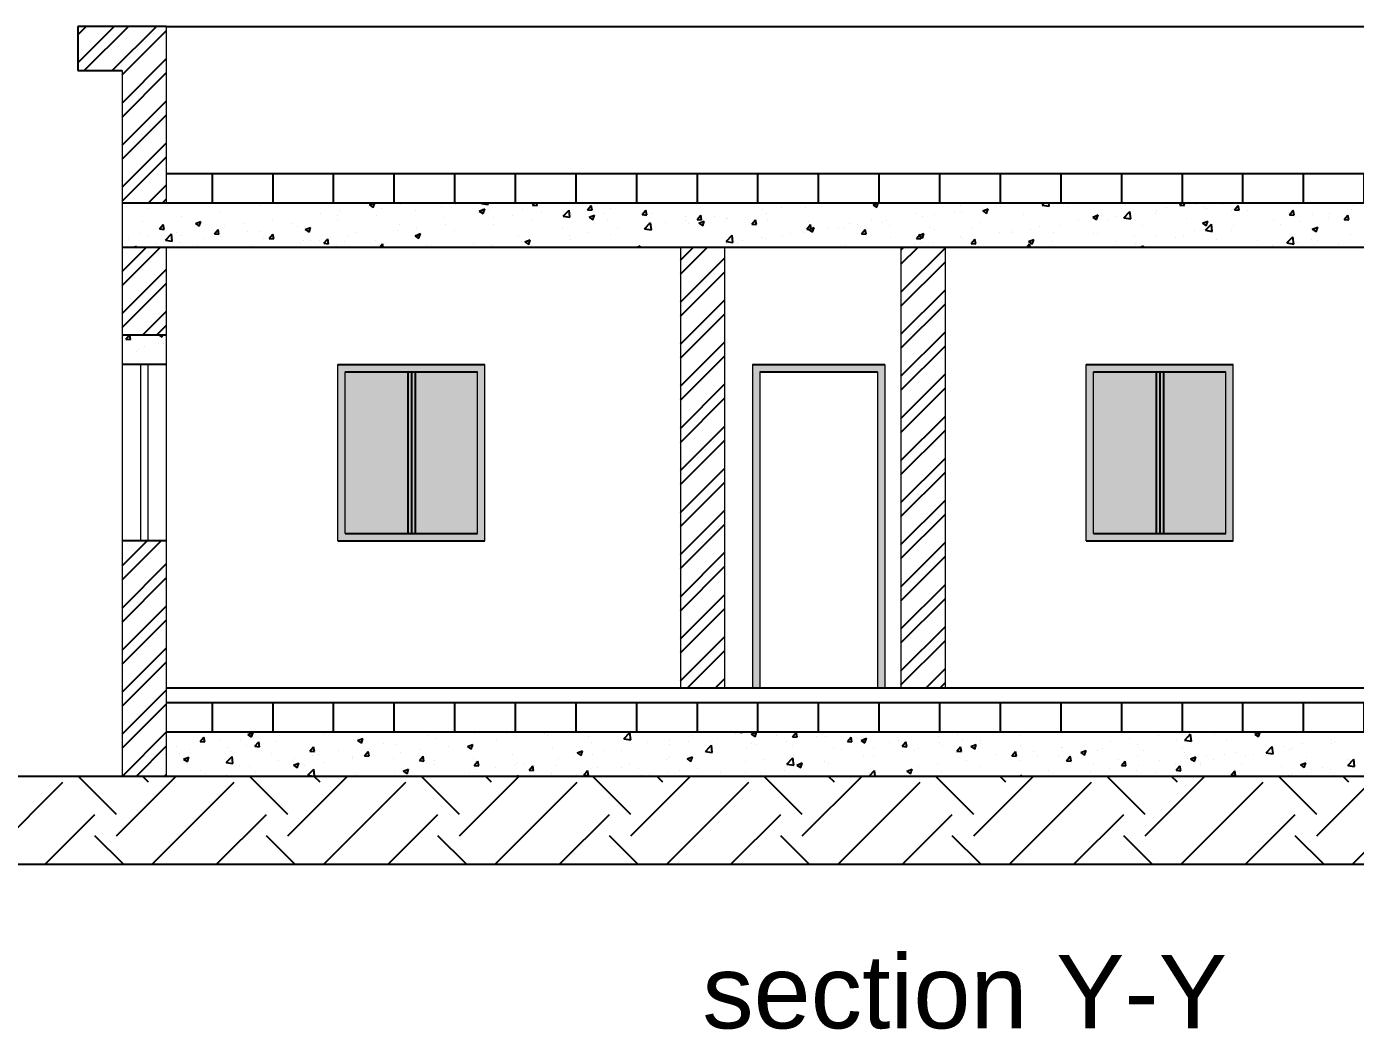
# Model space of a CAD drawing. Header units: inches. Extents: x -59 to 212, y 9 to 737.
# Drawn here: x -37.78 to -28.74, y 430.04 to 436.86 of the extents above; entities that cross this region are included whole.
import ezdxf

# ---------------------------------------------------------------- set-up
doc = ezdxf.new("R2010")
doc.units = ezdxf.units.IN
doc.header["$MEASUREMENT"] = 0
doc.styles.get("Standard").update_dxf_attribs({"font": 'arial.ttf'})

msp = doc.modelspace()

# ---------------------------------------------------------------- hatches: boundary and pattern name
h = msp.add_hatch()
h.set_pattern_fill('ANSI32', color=32, scale=0.54)
h.set_pattern_definition([(45, (-183.73884, 399.4157), (-0.14318912, 0.14318912), []), (45, (-183.64338, 399.4157), (-0.14318912, 0.14318912), [])])
h.paths.add_polyline_path([(-31.52984, 435.36207), (-31.82984, 435.36207), (-31.82984, 432.36207), (-31.52984, 432.36207)])
h.paths.add_polyline_path([(-33.02984, 435.36207), (-33.32984, 435.36207), (-33.32984, 432.36207), (-33.02984, 432.36207)])
h.paths.add_polyline_path([(-26.92984, 435.36207), (-27.22984, 435.36207), (-27.22984, 432.36207), (-26.92984, 432.36207)])
h.paths.add_polyline_path([(-22.92984, 435.36207), (-23.22984, 435.36207), (-23.22984, 431.76207), (-22.92984, 431.76207)])
h.paths.add_polyline_path([(-22.92984, 436.56207), (-22.62984, 436.56207), (-22.62984, 436.86207), (-23.22984, 436.86207), (-23.22984, 435.66207), (-22.92984, 435.66207)])
h.paths.add_polyline_path([(-36.82984, 436.86207), (-37.42984, 436.86207), (-37.42984, 436.56207), (-37.12984, 436.56207), (-37.12984, 435.66207), (-36.82984, 435.66207)])
h.paths.add_polyline_path([(-36.82984, 435.36207), (-37.12984, 435.36207), (-37.12984, 434.76207), (-36.82984, 434.76207)])
h.paths.add_polyline_path([(-36.82984, 433.36207), (-37.12984, 433.36207), (-37.12984, 431.76207), (-36.82984, 431.76207)])
h = msp.add_hatch()
h.set_pattern_fill('ANSI31', color=0, scale=3.3, angle=45)
h.set_pattern_definition([(90, (-165.62796, 399.4157), (-0.4125, 8e-17), [])])
h.paths.add_polyline_path([(-23.22984, 432.26207), (-33.12984, 432.26207), (-33.12984, 432.06207), (-23.22984, 432.06207)])
h.paths.add_polyline_path([(-33.12984, 432.26207), (-36.82984, 432.26207), (-36.82984, 432.06207), (-33.12984, 432.06207)])
h.paths.add_polyline_path([(-23.22984, 435.86207), (-36.82984, 435.86207), (-36.82984, 435.66207), (-23.22984, 435.66207)])
h = msp.add_hatch(color=32)
h.dxf.hatch_style = 1
h.paths.add_polyline_path([(-34.66067, 434.56207), (-35.66067, 434.56207), (-35.66067, 433.36207), (-34.66067, 433.36207)])
h.paths.add_polyline_path([(-35.61067, 434.51207), (-35.61067, 433.41207), (-34.71067, 433.41207), (-34.71067, 434.51207)], flags=16)
h = msp.add_hatch(color=32)
h.dxf.hatch_style = 1
h.paths.add_polyline_path([(-31.94024, 434.56207), (-32.84024, 434.56207), (-32.84024, 432.36207), (-32.79024, 432.36207), (-32.79024, 434.51207), (-31.99024, 434.51207), (-31.99024, 432.36207), (-31.94024, 432.36207)])
h = msp.add_hatch(color=32)
h.dxf.hatch_style = 1
h.paths.add_polyline_path([(-29.56869, 434.56207), (-30.56869, 434.56207), (-30.56869, 433.36207), (-29.56869, 433.36207)])
h.paths.add_polyline_path([(-30.51869, 434.51207), (-30.51869, 433.41207), (-29.61869, 433.41207), (-29.61869, 434.51207)], flags=16)
h = msp.add_hatch(color=256)
h.dxf.hatch_style = 1
h.set_gradient(color1=(173, 221, 247), color2=(122, 175, 223))
h.paths.add_polyline_path([(-35.18567, 434.51207), (-35.61067, 434.51207), (-35.61067, 433.41207), (-35.18567, 433.41207)])
h.paths.add_polyline_path([(-34.71067, 434.51207), (-35.13567, 434.51207), (-35.13567, 433.41207), (-34.71067, 433.41207)])
h = msp.add_hatch(color=32)
h.dxf.hatch_style = 1
h.paths.add_polyline_path([(-35.13567, 434.51207), (-35.16067, 434.51207), (-35.16067, 433.41207), (-35.13567, 433.41207)])
h.paths.add_polyline_path([(-35.16067, 434.51207), (-35.18567, 434.51207), (-35.18567, 433.41207), (-35.16067, 433.41207)])
h = msp.add_hatch(color=256)
h.dxf.hatch_style = 1
h.set_gradient(color1=(173, 221, 247), color2=(122, 175, 223))
h.paths.add_polyline_path([(-30.09369, 434.51207), (-30.51869, 434.51207), (-30.51869, 433.41207), (-30.09369, 433.41207)])
h.paths.add_polyline_path([(-29.61869, 434.51207), (-30.04369, 434.51207), (-30.04369, 433.41207), (-29.61869, 433.41207)])
h = msp.add_hatch(color=32)
h.dxf.hatch_style = 1
h.paths.add_polyline_path([(-30.04369, 434.51207), (-30.06869, 434.51207), (-30.06869, 433.41207), (-30.04369, 433.41207)])
h.paths.add_polyline_path([(-30.06869, 434.51207), (-30.09369, 434.51207), (-30.09369, 433.41207), (-30.06869, 433.41207)])
h = msp.add_hatch()
h.set_pattern_fill('EARTH', color=0, scale=3.3, angle=45)
h.set_pattern_definition([(45, (-183.73884, 399.4157), (1e-16, 1.166726), [0.825, -0.825]), (45, (-183.9576, 399.63445), (1e-16, 1.166726), [0.825, -0.825]), (45, (-184.1764, 399.8532), (1e-16, 1.166726), [0.825, -0.825]), (135, (-184.1764, 399.99905), (-1.166726, 1e-16), [0.825, -0.825]), (135, (-183.9576, 400.2178), (-1.166726, 1e-16), [0.825, -0.825]), (135, (-183.73884, 400.4366), (-1.166726, 1e-16), [0.825, -0.825])])
h.paths.add_polyline_path([(-19.77863, 431.76207), (-58.91673, 431.76207), (-58.91673, 431.16207), (-19.77863, 431.16207)])

# ---------------------------------------------------------------- linework, layer by layer
at = {"color": 32}
for p, q in [((-36.82984, 436.86207), (-37.42984, 436.86207)), ((-37.42984, 436.86207), (-37.42984, 436.56207)), ((-37.42984, 436.56207), (-37.12984, 436.56207))]:
    msp.add_line(p, q, dxfattribs=at)
at = {"color": 32, "lineweight": 0}
for p, q in [((-36.82984, 436.86207), (-36.82984, 435.66207)), ((-37.12984, 436.56207), (-37.12984, 431.76207)), ((-36.82984, 435.36207), (-36.82984, 431.76207)), ((-33.32984, 435.36207), (-33.32984, 432.36207)), ((-33.02984, 435.36207), (-33.02984, 432.36207)), ((-31.82984, 435.36207), (-31.82984, 432.36207)), ((-31.52984, 435.36207), (-31.52984, 432.36207)), ((-37.00484, 434.56207), (-37.00484, 433.36207)), ((-36.95484, 434.56207), (-36.95484, 433.36207))]:
    msp.add_line(p, q, dxfattribs=at)
for p, q in [((-36.82984, 436.86207), (-23.22984, 436.86207)), ((-36.82984, 435.86207), (-23.22984, 435.86207)), ((-37.12984, 435.66207), (-22.92984, 435.66207)), ((-37.12984, 435.36207), (-22.92984, 435.36207)), ((-36.82984, 434.76207), (-37.12984, 434.76207)), ((-36.82984, 434.56207), (-37.12984, 434.56207)), ((-35.18567, 434.51207), (-35.18567, 433.41207)), ((-35.16067, 434.51207), (-35.16067, 433.41207)), ((-35.13567, 434.51207), (-35.13567, 433.41207)), ((-30.09369, 434.51207), (-30.09369, 433.41207)), ((-30.06869, 434.51207), (-30.06869, 433.41207)), ((-30.04369, 434.51207), (-30.04369, 433.41207)), ((-36.82984, 433.36207), (-37.12984, 433.36207)), ((-36.82984, 432.36207), (-23.22984, 432.36207)), ((-36.82984, 432.26207), (-23.22984, 432.26207)), ((-36.82984, 432.06207), (-23.22984, 432.06207)), ((-58.91673, 431.76207), (-19.77863, 431.76207)), ((-58.91673, 431.16207), (-19.77863, 431.16207))]:
    msp.add_line(p, q)
at = {"color": 0, "linetype": 'Continuous'}
for p, q in [((-36.82134, 435.64311), (-36.82134, 435.64311)), ((-36.18955, 435.64244), (-36.18955, 435.64244)), ((-35.44612, 435.64844), (-35.41059, 435.66207)), ((-35.44612, 435.64844), (-35.42025, 435.63099)), ((-35.42025, 435.63099), (-35.40982, 435.66207)), ((-35.23575, 435.65046), (-35.23575, 435.65046)), ((-34.86341, 435.6505), (-34.86341, 435.6505)), ((-34.68385, 435.65763), (-34.6376, 435.65045)), ((-34.68382, 435.65766), (-34.67959, 435.66207)), ((-34.6376, 435.65045), (-34.63896, 435.66207)), ((-34.33593, 435.64774), (-34.32391, 435.66207)), ((-34.33593, 435.64774), (-34.30485, 435.64502)), ((-34.30485, 435.64502), (-34.308, 435.66207)), ((-33.96296, 435.61511), (-33.93789, 435.64499)), ((-33.94749, 435.64729), (-33.94749, 435.64729)), ((-33.93188, 435.61239), (-33.93789, 435.64498)), ((-33.54037, 435.65619), (-33.54037, 435.65619)), ((-33.22056, 435.64324), (-33.22056, 435.64324)), ((-32.44612, 435.65786), (-32.44612, 435.65786)), ((-32.01997, 435.64957), (-31.9874, 435.66207)), ((-32.01997, 435.64957), (-31.99411, 435.63212)), ((-31.99411, 435.63212), (-31.98406, 435.66207)), ((-31.42249, 435.6453), (-31.42249, 435.6453)), ((-30.86803, 435.64775), (-30.82179, 435.64057)), ((-30.868, 435.64778), (-30.85429, 435.66207)), ((-30.82179, 435.64057), (-30.82429, 435.66207)), ((-30.58125, 435.65728), (-30.58125, 435.65728)), ((-30.30366, 435.64555), (-30.30366, 435.64555)), ((-29.93238, 435.64731), (-29.91999, 435.66207)), ((-29.93238, 435.64731), (-29.9013, 435.64459)), ((-29.9013, 435.64459), (-29.90453, 435.66207)), ((-29.82338, 435.64804), (-29.82338, 435.64804)), ((-29.63904, 435.65326), (-29.63904, 435.65326)), ((-29.5594, 435.61468), (-29.53434, 435.64455)), ((-29.52832, 435.61196), (-29.53434, 435.64455)), ((-29.27975, 435.66148), (-29.27975, 435.66148)), ((-29.02536, 435.65676), (-29.02536, 435.65676)), ((-28.74777, 435.64503), (-28.74777, 435.64503)), ((-36.95152, 435.62597), (-36.95152, 435.62597)), ((-36.72662, 435.56684), (-36.72662, 435.56684)), ((-36.45654, 435.60582), (-36.45654, 435.60582)), ((-35.77726, 435.59348), (-35.77726, 435.59348)), ((-35.66655, 435.57501), (-35.66655, 435.57501)), ((-35.64709, 435.61062), (-35.64709, 435.61062)), ((-35.45015, 435.63655), (-35.45015, 435.63655)), ((-35.39615, 435.57822), (-35.39615, 435.57822)), ((-35.36329, 435.62707), (-35.36329, 435.62707)), ((-35.13349, 435.61151), (-35.13349, 435.61151)), ((-34.95816, 435.63874), (-34.95816, 435.63874)), ((-34.93543, 435.56495), (-34.93543, 435.56495)), ((-34.69881, 435.60679), (-34.6624, 435.62077)), ((-34.69881, 435.60679), (-34.67294, 435.58934)), ((-34.68057, 435.62701), (-34.68057, 435.62701)), ((-34.67294, 435.58934), (-34.6624, 435.62077)), ((-34.63218, 435.617), (-34.63218, 435.617)), ((-34.60301, 435.56099), (-34.60301, 435.56099)), ((-34.47284, 435.57813), (-34.47284, 435.57813)), ((-34.40298, 435.61528), (-34.40298, 435.61528)), ((-34.2759, 435.60405), (-34.2759, 435.60405)), ((-34.12889, 435.57156), (-34.08264, 435.56438)), ((-34.12885, 435.57159), (-34.08835, 435.6138)), ((-34.12539, 435.60355), (-34.12539, 435.60355)), ((-34.08264, 435.56438), (-34.08838, 435.61377)), ((-34.07001, 435.58629), (-34.07001, 435.58629)), ((-33.96296, 435.61511), (-33.93188, 435.61239)), ((-33.9515, 435.56514), (-33.91509, 435.57912)), ((-33.9515, 435.56514), (-33.92564, 435.5477)), ((-33.92564, 435.5477), (-33.91509, 435.57912)), ((-33.84781, 435.59182), (-33.84781, 435.59182)), ((-33.80302, 435.6229), (-33.80302, 435.6229)), ((-33.58998, 435.58248), (-33.56491, 435.61235)), ((-33.58998, 435.58248), (-33.5589, 435.57976)), ((-33.57022, 435.58009), (-33.57022, 435.58009)), ((-33.5589, 435.57976), (-33.56491, 435.61235)), ((-33.52381, 435.59119), (-33.52381, 435.59119)), ((-33.29263, 435.56836), (-33.29263, 435.56836)), ((-33.21701, 435.54985), (-33.19194, 435.57972)), ((-33.18593, 435.54713), (-33.19194, 435.57972)), ((-33.10165, 435.57156), (-33.10165, 435.57156)), ((-33.01504, 435.55664), (-33.01504, 435.55664)), ((-33.00962, 435.55869), (-33.00962, 435.55869)), ((-32.77324, 435.6148), (-32.77324, 435.6148)), ((-32.74697, 435.59198), (-32.74697, 435.59198)), ((-32.64306, 435.63194), (-32.64306, 435.63194)), ((-32.47689, 435.63096), (-32.47689, 435.63096)), ((-31.72574, 435.59325), (-31.72574, 435.59325)), ((-31.68349, 435.56675), (-31.68349, 435.56675)), ((-31.59899, 435.58231), (-31.59899, 435.58231)), ((-31.46881, 435.59945), (-31.46881, 435.59945)), ((-31.4165, 435.60336), (-31.4165, 435.60336)), ((-31.27266, 435.60792), (-31.23625, 435.6219)), ((-31.27266, 435.60792), (-31.2468, 435.59048)), ((-31.27187, 435.62537), (-31.27187, 435.62537)), ((-31.2468, 435.59048), (-31.23626, 435.6219)), ((-31.15384, 435.63665), (-31.15384, 435.63665)), ((-30.99463, 435.58318), (-30.99463, 435.58318)), ((-30.69137, 435.63524), (-30.69137, 435.63524)), ((-30.52536, 435.56628), (-30.48895, 435.58025)), ((-30.52536, 435.56628), (-30.49949, 435.54883)), ((-30.49949, 435.54883), (-30.48895, 435.58025)), ((-30.36044, 435.57244), (-30.36044, 435.57244)), ((-30.31307, 435.56168), (-30.26682, 435.5545)), ((-30.31304, 435.56171), (-30.27254, 435.60392)), ((-30.29456, 435.56695), (-30.29456, 435.56695)), ((-30.26682, 435.5545), (-30.27257, 435.60389)), ((-30.09762, 435.59288), (-30.09762, 435.59288)), ((-30.09036, 435.61143), (-30.09036, 435.61143)), ((-30.02607, 435.63382), (-30.02607, 435.63382)), ((-29.88627, 435.55737), (-29.88627, 435.55737)), ((-29.76921, 435.63612), (-29.76921, 435.63612)), ((-29.74848, 435.62209), (-29.74848, 435.62209)), ((-29.58301, 435.60942), (-29.58301, 435.60942)), ((-29.5594, 435.61468), (-29.52832, 435.61196)), ((-29.4709, 435.61036), (-29.4709, 435.61036)), ((-29.19331, 435.59864), (-29.19331, 435.59864)), ((-29.18643, 435.58205), (-29.16136, 435.61192)), ((-29.18643, 435.58205), (-29.15535, 435.57933)), ((-29.15535, 435.57932), (-29.16136, 435.61192)), ((-29.02998, 435.58383), (-29.02998, 435.58383)), ((-28.92337, 435.56039), (-28.92337, 435.56039)), ((-28.91572, 435.58691), (-28.91572, 435.58691)), ((-28.81345, 435.54941), (-28.78839, 435.57929)), ((-28.78237, 435.54669), (-28.78839, 435.57929)), ((-28.76732, 435.61712), (-28.76732, 435.61712)), ((-36.98927, 435.53355), (-36.98927, 435.53355)), ((-36.87461, 435.48502), (-36.84954, 435.5149)), ((-36.87461, 435.48502), (-36.84353, 435.4823)), ((-36.84353, 435.4823), (-36.84954, 435.51489)), ((-36.76119, 435.46394), (-36.76119, 435.46394)), ((-36.63034, 435.52236), (-36.59393, 435.53634)), ((-36.63034, 435.52236), (-36.60447, 435.50492)), ((-36.60447, 435.50492), (-36.59393, 435.53634)), ((-36.50163, 435.45239), (-36.47657, 435.48226)), ((-36.47055, 435.44967), (-36.47657, 435.48226)), ((-36.43279, 435.50718), (-36.43279, 435.50718)), ((-36.30261, 435.52432), (-36.30261, 435.52432)), ((-36.27306, 435.4709), (-36.27306, 435.4709)), ((-36.19587, 435.46933), (-36.19587, 435.46933)), ((-36.10567, 435.55025), (-36.10567, 435.55025)), ((-35.9698, 435.52296), (-35.9698, 435.52296)), ((-35.93322, 435.50262), (-35.93322, 435.50262)), ((-35.88303, 435.48072), (-35.84662, 435.4947)), ((-35.88303, 435.48072), (-35.85717, 435.46327)), ((-35.85717, 435.46327), (-35.84662, 435.4947)), ((-35.66314, 435.54161), (-35.66314, 435.54161)), ((-35.54195, 435.46084), (-35.54195, 435.46084)), ((-35.25854, 435.47469), (-35.25854, 435.47469)), ((-35.23869, 435.51289), (-35.23869, 435.51289)), ((-35.12836, 435.49183), (-35.12836, 435.49183)), ((-34.93142, 435.51775), (-34.93142, 435.51775)), ((-34.86974, 435.4774), (-34.86974, 435.4774)), ((-34.60275, 435.51401), (-34.60275, 435.51401)), ((-34.34009, 435.5473), (-34.34009, 435.5473)), ((-34.13033, 435.48708), (-34.13033, 435.48708)), ((-33.82707, 435.53913), (-33.82707, 435.53913)), ((-33.75717, 435.48526), (-33.75717, 435.48526)), ((-33.57392, 435.48549), (-33.52767, 435.47831)), ((-33.57389, 435.48552), (-33.53339, 435.52773)), ((-33.54669, 435.48308), (-33.54669, 435.48308)), ((-33.52767, 435.47831), (-33.53342, 435.5277)), ((-33.42876, 435.5285), (-33.42876, 435.5285)), ((-33.29859, 435.54564), (-33.29859, 435.54564)), ((-33.27661, 435.52207), (-33.27661, 435.52207)), ((-33.21701, 435.54985), (-33.18593, 435.54713)), ((-33.20419, 435.5235), (-33.16778, 435.53747)), ((-33.20419, 435.5235), (-33.17833, 435.50605)), ((-33.17833, 435.50605), (-33.16779, 435.53747)), ((-32.84403, 435.51722), (-32.81896, 435.54709)), ((-32.84403, 435.51722), (-32.81295, 435.5145)), ((-32.81295, 435.5145), (-32.81896, 435.54709)), ((-32.73746, 435.54491), (-32.73746, 435.54491)), ((-32.47106, 435.48459), (-32.44599, 435.51446)), ((-32.47106, 435.48459), (-32.43998, 435.48187)), ((-32.45987, 435.53318), (-32.45987, 435.53318)), ((-32.45689, 435.48185), (-32.42048, 435.49583)), ((-32.45689, 435.48185), (-32.43102, 435.46441)), ((-32.43998, 435.48186), (-32.44599, 435.51446)), ((-32.43102, 435.46441), (-32.42048, 435.49583)), ((-32.33226, 435.48914), (-32.33226, 435.48914)), ((-32.25451, 435.49601), (-32.25451, 435.49601)), ((-32.21622, 435.49447), (-32.21622, 435.49447)), ((-32.18228, 435.52145), (-32.18228, 435.52145)), ((-32.12434, 435.51314), (-32.12434, 435.51314)), ((-32.09808, 435.45195), (-32.07301, 435.48183)), ((-32.067, 435.44923), (-32.07301, 435.48183)), ((-32.029, 435.54119), (-32.029, 435.54119)), ((-31.95357, 435.52776), (-31.95357, 435.52776)), ((-31.92739, 435.53907), (-31.92739, 435.53907)), ((-31.90469, 435.50972), (-31.90469, 435.50972)), ((-31.62711, 435.49799), (-31.62711, 435.49799)), ((-31.60114, 435.47907), (-31.60114, 435.47907)), ((-31.34952, 435.48626), (-31.34952, 435.48626)), ((-31.29789, 435.53113), (-31.29789, 435.53113)), ((-31.16017, 435.46355), (-31.16017, 435.46355)), ((-31.08026, 435.46351), (-31.08026, 435.46351)), ((-31.07193, 435.47454), (-31.07193, 435.47454)), ((-30.95008, 435.48065), (-30.95008, 435.48065)), ((-30.89009, 435.50254), (-30.89009, 435.50254)), ((-30.79434, 435.46281), (-30.79434, 435.46281)), ((-30.75314, 435.50658), (-30.75314, 435.50658)), ((-30.6231, 435.53915), (-30.6231, 435.53915)), ((-30.42474, 435.54982), (-30.42474, 435.54982)), ((-30.18952, 435.50532), (-30.18952, 435.50532)), ((-29.8297, 435.47493), (-29.8297, 435.47493)), ((-29.77805, 435.52463), (-29.74164, 435.53861)), ((-29.77805, 435.52463), (-29.75218, 435.50719)), ((-29.7581, 435.47561), (-29.71186, 435.46843)), ((-29.75807, 435.47564), (-29.71757, 435.51785)), ((-29.75218, 435.50718), (-29.74164, 435.53861)), ((-29.71186, 435.46843), (-29.7176, 435.51782)), ((-29.57889, 435.47409), (-29.57889, 435.47409)), ((-29.56704, 435.50822), (-29.56704, 435.50822)), ((-29.29696, 435.54721), (-29.29696, 435.54721)), ((-29.25049, 435.51732), (-29.25049, 435.51732)), ((-29.12031, 435.53446), (-29.12031, 435.53446)), ((-29.03074, 435.48299), (-28.99433, 435.49696)), ((-29.03074, 435.48299), (-29.00488, 435.46554)), ((-29.00488, 435.46554), (-28.99433, 435.49696)), ((-28.81345, 435.54941), (-28.78237, 435.5467)), ((-37.08831, 435.42088), (-37.08831, 435.42088)), ((-37.00253, 435.45512), (-37.00253, 435.45512)), ((-36.95813, 435.43802), (-36.95813, 435.43802)), ((-36.89289, 435.38527), (-36.89289, 435.38527)), ((-36.83477, 435.4093), (-36.78852, 435.40212)), ((-36.83474, 435.40933), (-36.79424, 435.45154)), ((-36.78852, 435.40212), (-36.79427, 435.45151)), ((-36.73294, 435.39373), (-36.73294, 435.39373)), ((-36.72495, 435.44339), (-36.72495, 435.44339)), ((-36.61531, 435.37354), (-36.61531, 435.37354)), ((-36.57632, 435.41885), (-36.57632, 435.41885)), ((-36.50163, 435.45239), (-36.47055, 435.44967)), ((-36.46286, 435.43272), (-36.46286, 435.43272)), ((-36.44736, 435.43166), (-36.44736, 435.43166)), ((-36.16977, 435.41993), (-36.16977, 435.41993)), ((-36.12866, 435.41976), (-36.10359, 435.44963)), ((-36.12866, 435.41976), (-36.09758, 435.41704)), ((-36.09758, 435.41704), (-36.10359, 435.44963)), ((-35.91406, 435.38839), (-35.91406, 435.38839)), ((-35.89218, 435.4082), (-35.89218, 435.4082)), ((-35.8452, 435.40878), (-35.8452, 435.40878)), ((-35.78388, 435.40552), (-35.78388, 435.40552)), ((-35.75568, 435.38713), (-35.73061, 435.417)), ((-35.75568, 435.38713), (-35.7246, 435.38441)), ((-35.7246, 435.38441), (-35.73062, 435.417)), ((-35.6146, 435.39647), (-35.6146, 435.39647)), ((-35.58694, 435.43145), (-35.58694, 435.43145)), ((-35.40247, 435.40512), (-35.40247, 435.40512)), ((-35.37635, 435.36207), (-35.35764, 435.38437)), ((-35.35353, 435.36207), (-35.35764, 435.38437)), ((-35.33701, 435.38475), (-35.33701, 435.38475)), ((-35.13982, 435.43841), (-35.13982, 435.43841)), ((-35.13572, 435.43907), (-35.09932, 435.45305)), ((-35.13572, 435.43907), (-35.10986, 435.42163)), ((-35.10986, 435.42163), (-35.09932, 435.45305)), ((-35.05942, 435.37302), (-35.05942, 435.37302)), ((-34.73684, 435.38297), (-34.73684, 435.38297)), ((-34.60963, 435.37303), (-34.60963, 435.37303)), ((-34.43358, 435.43502), (-34.43358, 435.43502)), ((-34.41269, 435.39896), (-34.41269, 435.39896)), ((-34.38842, 435.39743), (-34.35201, 435.4114)), ((-34.38842, 435.39743), (-34.36255, 435.37998)), ((-34.36255, 435.37998), (-34.35201, 435.4114)), ((-34.34642, 435.37419), (-34.34642, 435.37419)), ((-34.08429, 435.4422), (-34.08429, 435.4422)), ((-34.07633, 435.41318), (-34.07633, 435.41318)), ((-33.95411, 435.45933), (-33.95411, 435.45933)), ((-33.80935, 435.4498), (-33.80935, 435.4498)), ((-33.01895, 435.39942), (-32.97271, 435.39224)), ((-33.01892, 435.39945), (-32.97842, 435.44166)), ((-33.01595, 435.38558), (-33.01595, 435.38558)), ((-32.97271, 435.39224), (-32.97845, 435.44163)), ((-32.93877, 435.38503), (-32.93877, 435.38503)), ((-32.91004, 435.4097), (-32.91004, 435.4097)), ((-32.77986, 435.42684), (-32.77986, 435.42684)), ((-32.75329, 435.41887), (-32.75329, 435.41887)), ((-32.63551, 435.43709), (-32.63551, 435.43709)), ((-32.58292, 435.45277), (-32.58292, 435.45277)), ((-32.48321, 435.45786), (-32.48321, 435.45786)), ((-32.20766, 435.37496), (-32.20766, 435.37496)), ((-32.09808, 435.45195), (-32.067, 435.44924)), ((-31.9044, 435.42702), (-31.9044, 435.42702)), ((-31.73578, 435.37721), (-31.73578, 435.37721)), ((-31.72511, 435.41932), (-31.70004, 435.4492)), ((-31.72511, 435.41932), (-31.69402, 435.4166)), ((-31.70958, 435.44021), (-31.67317, 435.45418)), ((-31.70958, 435.44021), (-31.68371, 435.42276)), ((-31.69403, 435.4166), (-31.70004, 435.4492)), ((-31.68981, 435.39364), (-31.68981, 435.39364)), ((-31.68372, 435.42276), (-31.67317, 435.45418)), ((-31.60561, 435.39435), (-31.60561, 435.39435)), ((-31.42282, 435.43026), (-31.42282, 435.43026)), ((-31.40867, 435.42028), (-31.40867, 435.42028)), ((-31.35213, 435.38669), (-31.32706, 435.41657)), ((-31.35213, 435.38669), (-31.32105, 435.38397)), ((-31.32105, 435.38397), (-31.32706, 435.41657)), ((-30.97243, 435.36207), (-30.95409, 435.38394)), ((-30.96227, 435.39856), (-30.92586, 435.41254)), ((-30.96227, 435.39856), (-30.93641, 435.38111)), ((-30.95005, 435.36207), (-30.95409, 435.38394)), ((-30.93641, 435.38111), (-30.92586, 435.41254)), ((-30.79604, 435.40121), (-30.79604, 435.40121)), ((-30.51676, 435.45108), (-30.51676, 435.45108)), ((-30.49278, 435.45326), (-30.49278, 435.45326)), ((-30.36677, 435.39933), (-30.36677, 435.39933)), ((-30.23917, 435.43935), (-30.23917, 435.43935)), ((-30.23442, 435.38779), (-30.23442, 435.38779)), ((-30.20153, 435.36207), (-30.17856, 435.37089)), ((-30.18152, 435.36207), (-30.17856, 435.37089)), ((-30.09669, 435.43832), (-30.09669, 435.43832)), ((-29.96158, 435.42762), (-29.96158, 435.42762)), ((-29.90601, 435.43102), (-29.90601, 435.43102)), ((-29.77583, 435.44816), (-29.77583, 435.44816)), ((-29.68399, 435.41589), (-29.68399, 435.41589)), ((-29.4064, 435.40416), (-29.4064, 435.40416)), ((-29.30329, 435.37411), (-29.30329, 435.37411)), ((-29.20314, 435.38954), (-29.15689, 435.38236)), ((-29.20311, 435.38957), (-29.1626, 435.43178)), ((-29.15689, 435.38236), (-29.16264, 435.43175)), ((-29.12882, 435.39244), (-29.12882, 435.39244)), ((-29.0363, 435.41072), (-29.0363, 435.41072)), ((-28.99796, 435.40327), (-28.99796, 435.40327)), ((-28.85123, 435.38071), (-28.85123, 435.38071)), ((-28.77364, 435.44401), (-28.77364, 435.44401)), ((-37.04792, 435.36207), (-37.03085, 435.36862)), ((-37.03305, 435.36207), (-37.03085, 435.36862)), ((-36.87957, 435.36679), (-36.87957, 435.36679)), ((-36.24253, 435.36207), (-36.23927, 435.36547)), ((-36.23891, 435.36207), (-36.2393, 435.36544)), ((-35.66946, 435.3685), (-35.66946, 435.3685)), ((-33.62473, 435.36207), (-33.6047, 435.36976)), ((-33.60728, 435.36207), (-33.6047, 435.36976)), ((-33.23844, 435.36647), (-33.23844, 435.36647)), ((-30.62942, 435.36604), (-30.62942, 435.36604)), ((-37.10328, 434.73537), (-37.08088, 434.76207)), ((-37.0722, 434.73265), (-37.07763, 434.76207)), ((-36.87429, 434.76207), (-36.85752, 434.75076)), ((-36.85752, 434.75076), (-36.85373, 434.76207)), ((-37.10328, 434.73537), (-37.0722, 434.73265)), ((-37.03312, 434.64903), (-37.03312, 434.64903)), ((-37.02089, 434.66802), (-37.02089, 434.66802)), ((-36.97997, 434.6868), (-36.97997, 434.6868)), ((-36.88111, 434.70832), (-36.88111, 434.70832)), ((-36.8498, 434.70394), (-36.8498, 434.70394)), ((-36.59823, 431.99739), (-36.57316, 432.02727)), ((-36.56715, 431.99467), (-36.57316, 432.02727)), ((-36.27444, 432.04537), (-36.23803, 432.05935)), ((-36.27444, 432.04537), (-36.24857, 432.02792)), ((-36.24858, 432.02792), (-36.23803, 432.05935)), ((-36.05968, 432.04053), (-36.05968, 432.04053)), ((-35.7543, 432.0419), (-35.7543, 432.0419)), ((-35.62412, 432.05904), (-35.62412, 432.05904)), ((-35.04776, 432.03856), (-35.04776, 432.03856)), ((-34.72921, 432.05191), (-34.72921, 432.05191)), ((-34.51255, 432.05257), (-34.51255, 432.05257)), ((-34.44987, 432.02654), (-34.44987, 432.02654)), ((-34.25293, 432.05247), (-34.25293, 432.05247)), ((-34.23497, 432.04084), (-34.23497, 432.04084)), ((-33.95738, 432.02911), (-33.95738, 432.02911)), ((-33.71521, 432.01592), (-33.6747, 432.05813)), ((-33.66899, 432.00871), (-33.67474, 432.0581)), ((-33.40307, 432.05998), (-33.40307, 432.05998)), ((-33.24969, 432.04062), (-33.24969, 432.04062)), ((-32.95667, 432.05205), (-32.95667, 432.05205)), ((-32.93893, 432.06207), (-32.90954, 432.0595)), ((-32.90955, 432.0595), (-32.91002, 432.06207)), ((-32.8483, 432.0465), (-32.81189, 432.06048)), ((-32.8483, 432.0465), (-32.82243, 432.02906)), ((-32.82243, 432.02906), (-32.81189, 432.06048)), ((-32.67908, 432.04032), (-32.67908, 432.04032)), ((-32.56765, 432.02959), (-32.54258, 432.05946)), ((-32.56765, 432.02959), (-32.53657, 432.02687)), ((-32.53657, 432.02687), (-32.54258, 432.05946)), ((-32.51858, 432.03055), (-32.51858, 432.03055)), ((-32.40149, 432.02859), (-32.40149, 432.02859)), ((-32.34269, 432.03238), (-32.34269, 432.03238)), ((-32.19468, 431.99696), (-32.16961, 432.02683)), ((-32.1636, 431.99424), (-32.16961, 432.02683)), ((-31.57602, 432.03073), (-31.57602, 432.03073)), ((-31.44584, 432.04786), (-31.44584, 432.04786)), ((-31.10696, 432.05679), (-31.10696, 432.05679)), ((-31.01655, 432.04044), (-31.01655, 432.04044)), ((-30.07465, 432.0413), (-30.07465, 432.0413)), ((-29.89939, 432.00604), (-29.85889, 432.04825)), ((-29.85318, 431.99883), (-29.85892, 432.04822)), ((-29.69351, 432.04613), (-29.69351, 432.04613)), ((-29.42215, 432.04764), (-29.38574, 432.06161)), ((-29.42215, 432.04764), (-29.39628, 432.03019)), ((-29.39629, 432.03019), (-29.38574, 432.06161)), ((-29.30889, 432.05886), (-29.30889, 432.05886)), ((-36.76264, 431.96026), (-36.76264, 431.96026)), ((-36.66876, 431.9402), (-36.66876, 431.9402)), ((-36.59823, 431.99739), (-36.56715, 431.99467)), ((-36.58932, 431.97062), (-36.58932, 431.97062)), ((-36.45938, 432.01231), (-36.45938, 432.01231)), ((-36.40982, 431.9556), (-36.40982, 431.9556)), ((-36.32233, 432.00724), (-36.32233, 432.00724)), ((-36.27964, 431.97273), (-36.27964, 431.97273)), ((-36.22525, 431.96476), (-36.20018, 431.99464)), ((-36.22525, 431.96476), (-36.19417, 431.96204)), ((-36.19417, 431.96204), (-36.20019, 431.99463)), ((-36.0827, 431.99866), (-36.0827, 431.99866)), ((-35.85228, 431.93213), (-35.82721, 431.962)), ((-35.8212, 431.92941), (-35.82721, 431.962)), ((-35.65428, 431.93445), (-35.65428, 431.93445)), ((-35.52893, 431.94302), (-35.52893, 431.94302)), ((-35.52713, 432.00373), (-35.49072, 432.0177)), ((-35.52713, 432.00373), (-35.50127, 431.98628)), ((-35.50127, 431.98628), (-35.49072, 432.0177)), ((-35.35102, 431.9865), (-35.35102, 431.9865)), ((-35.26628, 431.97631), (-35.26628, 431.97631)), ((-35.10539, 431.94024), (-35.10539, 431.94024)), ((-34.9962, 432.0153), (-34.9962, 432.0153)), ((-34.90845, 431.96617), (-34.90845, 431.96617)), ((-34.77983, 431.96208), (-34.74342, 431.97606)), ((-34.77983, 431.96208), (-34.75396, 431.94463)), ((-34.75396, 431.94463), (-34.74342, 431.97606)), ((-34.58005, 432.00941), (-34.58005, 432.00941)), ((-34.2028, 431.95109), (-34.2028, 431.95109)), ((-34.03252, 431.92043), (-33.99611, 431.93441)), ((-34.00665, 431.90299), (-33.99611, 431.93441)), ((-33.93581, 431.9877), (-33.93581, 431.9877)), ((-33.85621, 431.93651), (-33.85621, 431.93651)), ((-33.71524, 432.01588), (-33.66899, 432.00871)), ((-33.67979, 432.01738), (-33.67979, 432.01738)), ((-33.67315, 432.02099), (-33.67315, 432.02099)), ((-33.55295, 431.98856), (-33.55295, 431.98856)), ((-33.4058, 431.97692), (-33.4058, 431.97692)), ((-33.4022, 432.00565), (-33.4022, 432.00565)), ((-33.27562, 431.99405), (-33.27562, 431.99405)), ((-33.16024, 431.92985), (-33.12984, 431.96154)), ((-33.12984, 431.96154), (-33.11974, 431.97206)), ((-33.12462, 431.99393), (-33.12462, 431.99393)), ((-33.11403, 431.92264), (-33.11977, 431.97203)), ((-33.07868, 432.01998), (-33.07868, 432.01998)), ((-32.87975, 431.95677), (-32.87975, 431.95677)), ((-32.84703, 431.9822), (-32.84703, 431.9822)), ((-32.82184, 431.9785), (-32.82184, 431.9785)), ((-32.60967, 431.99576), (-32.60967, 431.99576)), ((-32.56944, 431.97047), (-32.56944, 431.97047)), ((-32.29185, 431.95874), (-32.29185, 431.95874)), ((-32.23154, 431.94442), (-32.23154, 431.94442)), ((-32.19468, 431.99696), (-32.16359, 431.99424)), ((-32.12391, 432.01686), (-32.12391, 432.01686)), ((-32.10137, 431.96156), (-32.10137, 431.96156)), ((-32.10099, 432.00486), (-32.06458, 432.01884)), ((-32.10099, 432.00486), (-32.07512, 431.98741)), ((-32.07512, 431.98741), (-32.06458, 432.01884)), ((-32.01427, 431.94701), (-32.01427, 431.94701)), ((-31.90443, 431.98749), (-31.90443, 431.98749)), ((-31.84632, 432.00513), (-31.84632, 432.00513)), ((-31.8217, 431.96433), (-31.79663, 431.9942)), ((-31.8217, 431.96433), (-31.79062, 431.96161)), ((-31.79062, 431.96161), (-31.79663, 431.9942)), ((-31.73668, 431.93528), (-31.73668, 431.93528)), ((-31.71347, 431.95269), (-31.71347, 431.95269)), ((-31.56873, 431.9934), (-31.56873, 431.9934)), ((-31.54929, 431.96816), (-31.54929, 431.96816)), ((-31.44873, 431.9317), (-31.42366, 431.96157)), ((-31.41764, 431.92897), (-31.42366, 431.96157)), ((-31.41022, 432.00474), (-31.41022, 432.00474)), ((-31.35368, 431.96321), (-31.31727, 431.97719)), ((-31.35368, 431.96321), (-31.32782, 431.94577)), ((-31.32782, 431.94577), (-31.31727, 431.97719)), ((-31.29114, 431.98167), (-31.29114, 431.98167)), ((-31.28663, 432.00145), (-31.28663, 432.00145)), ((-31.01356, 431.96995), (-31.01356, 431.96995)), ((-30.73597, 431.95822), (-30.73597, 431.95822)), ((-30.73018, 431.955), (-30.73018, 431.955)), ((-30.60637, 431.92157), (-30.56996, 431.93554)), ((-30.58051, 431.90412), (-30.56997, 431.93554)), ((-30.49323, 431.93724), (-30.49323, 431.93724)), ((-30.45838, 431.94649), (-30.45838, 431.94649)), ((-30.40177, 431.99823), (-30.40177, 431.99823)), ((-30.27159, 432.01537), (-30.27159, 432.01537)), ((-30.22315, 431.97623), (-30.22315, 431.97623)), ((-30.18079, 431.93476), (-30.18079, 431.93476)), ((-29.95616, 432.01284), (-29.95616, 432.01284)), ((-29.9154, 431.95475), (-29.9154, 431.95475)), ((-29.89942, 432.00601), (-29.85318, 431.99883)), ((-29.61214, 432.0068), (-29.61214, 432.0068)), ((-29.34442, 431.91997), (-29.30392, 431.96218)), ((-29.29821, 431.91276), (-29.30396, 431.96215)), ((-29.22752, 431.96574), (-29.22752, 431.96574)), ((-29.18429, 431.94468), (-29.18429, 431.94468)), ((-29.16276, 431.94862), (-29.16276, 431.94862)), ((-29.09734, 431.98288), (-29.09734, 431.98288)), ((-28.9004, 432.00881), (-28.9004, 432.00881)), ((-28.90011, 431.98191), (-28.90011, 431.98191)), ((-28.88103, 431.99674), (-28.88103, 431.99674)), ((-36.73823, 431.91236), (-36.73823, 431.91236)), ((-36.71136, 431.87765), (-36.67495, 431.89163)), ((-36.71136, 431.87765), (-36.68549, 431.86021)), ((-36.68549, 431.86021), (-36.67495, 431.89163)), ((-36.42112, 431.85362), (-36.37488, 431.84645)), ((-36.42109, 431.85366), (-36.38059, 431.89587)), ((-36.39118, 431.92847), (-36.39118, 431.92847)), ((-36.37488, 431.84645), (-36.38062, 431.89584)), ((-36.11359, 431.91674), (-36.11359, 431.91674)), ((-36.066, 431.86742), (-36.066, 431.86742)), ((-35.96405, 431.83601), (-35.92764, 431.84999)), ((-35.95753, 431.88239), (-35.95753, 431.88239)), ((-35.93818, 431.81856), (-35.92764, 431.84999)), ((-35.85228, 431.93213), (-35.8212, 431.92941)), ((-35.836, 431.90501), (-35.836, 431.90501)), ((-35.79592, 431.90641), (-35.79592, 431.90641)), ((-35.76092, 431.85394), (-35.76092, 431.85394)), ((-35.56398, 431.87987), (-35.56398, 431.87987)), ((-35.55841, 431.89328), (-35.55841, 431.89328)), ((-35.4793, 431.8995), (-35.45423, 431.92937)), ((-35.4793, 431.8995), (-35.44822, 431.89678)), ((-35.44822, 431.89678), (-35.45423, 431.92937)), ((-35.28083, 431.88155), (-35.28083, 431.88155)), ((-35.23557, 431.92311), (-35.23557, 431.92311)), ((-35.10633, 431.86687), (-35.08126, 431.89674)), ((-35.10633, 431.86687), (-35.07525, 431.86415)), ((-35.07525, 431.86415), (-35.08126, 431.89674)), ((-35.00324, 431.86983), (-35.00324, 431.86983)), ((-34.73553, 431.87881), (-34.73553, 431.87881)), ((-34.73335, 431.83424), (-34.70828, 431.86411)), ((-34.72565, 431.8581), (-34.72565, 431.8581)), ((-34.70227, 431.83151), (-34.70828, 431.86411)), ((-34.47288, 431.9121), (-34.47288, 431.9121)), ((-34.44806, 431.84637), (-34.44806, 431.84637)), ((-34.38973, 431.84738), (-34.38973, 431.84738)), ((-34.15946, 431.88445), (-34.15946, 431.88445)), ((-34.06132, 431.89061), (-34.06132, 431.89061)), ((-34.03252, 431.92043), (-34.00665, 431.90299)), ((-33.93114, 431.90775), (-33.93114, 431.90775)), ((-33.7342, 431.93368), (-33.7342, 431.93368)), ((-33.67948, 431.84788), (-33.67948, 431.84788)), ((-33.42835, 431.87439), (-33.42835, 431.87439)), ((-33.4094, 431.88687), (-33.4094, 431.88687)), ((-33.28521, 431.87879), (-33.2488, 431.89277)), ((-33.28521, 431.87879), (-33.25935, 431.86134)), ((-33.25935, 431.86134), (-33.2488, 431.89276)), ((-33.16027, 431.92981), (-33.12984, 431.92509)), ((-33.14241, 431.92349), (-33.14241, 431.92349)), ((-33.12984, 431.92509), (-33.11403, 431.92264)), ((-33.12509, 431.92644), (-33.12509, 431.92644)), ((-32.88707, 431.85812), (-32.88707, 431.85812)), ((-32.75689, 431.87526), (-32.75689, 431.87526)), ((-32.60531, 431.84374), (-32.55906, 431.83657)), ((-32.60528, 431.84378), (-32.56477, 431.88599)), ((-32.55906, 431.83657), (-32.56481, 431.88596)), ((-32.55995, 431.90119), (-32.55995, 431.90119)), ((-32.5379, 431.83714), (-32.50149, 431.85112)), ((-32.51204, 431.8197), (-32.5015, 431.85112)), ((-32.34901, 431.85927), (-32.34901, 431.85927)), ((-32.31999, 431.84858), (-32.31999, 431.84858)), ((-32.08635, 431.89256), (-32.08635, 431.89256)), ((-32.01673, 431.90063), (-32.01673, 431.90063)), ((-31.81627, 431.93155), (-31.81627, 431.93155)), ((-31.45909, 431.92355), (-31.45909, 431.92355)), ((-31.44873, 431.9317), (-31.41764, 431.92898)), ((-31.3857, 431.8687), (-31.3857, 431.8687)), ((-31.1815, 431.91183), (-31.1815, 431.91183)), ((-31.07575, 431.89906), (-31.05068, 431.92894)), ((-31.07575, 431.89906), (-31.04467, 431.89635)), ((-31.05729, 431.91193), (-31.05729, 431.91193)), ((-31.04467, 431.89634), (-31.05068, 431.92894)), ((-31.02287, 431.86733), (-31.02287, 431.86733)), ((-30.92712, 431.92907), (-30.92712, 431.92907)), ((-30.90392, 431.9001), (-30.90392, 431.9001)), ((-30.75588, 431.90395), (-30.75588, 431.90395)), ((-30.70277, 431.86643), (-30.67771, 431.89631)), ((-30.70277, 431.86643), (-30.67169, 431.86371)), ((-30.67169, 431.86371), (-30.67771, 431.89631)), ((-30.62633, 431.88837), (-30.62633, 431.88837)), ((-30.60637, 431.92157), (-30.58051, 431.90412)), ((-30.52191, 431.85064), (-30.52191, 431.85064)), ((-30.34874, 431.87664), (-30.34874, 431.87664)), ((-30.3298, 431.8338), (-30.30473, 431.86368)), ((-30.29872, 431.83108), (-30.30473, 431.86368)), ((-30.21866, 431.90269), (-30.21866, 431.90269)), ((-30.07115, 431.86491), (-30.07115, 431.86491)), ((-29.90321, 431.92303), (-29.90321, 431.92303)), ((-29.88304, 431.87944), (-29.88304, 431.87944)), ((-29.85907, 431.87992), (-29.82266, 431.8939)), ((-29.85907, 431.87992), (-29.8332, 431.86248)), ((-29.8332, 431.86248), (-29.82266, 431.8939)), ((-29.79356, 431.85318), (-29.79356, 431.85318)), ((-29.75287, 431.89658), (-29.75287, 431.89658)), ((-29.69983, 431.87302), (-29.69983, 431.87302)), ((-29.62562, 431.9113), (-29.62562, 431.9113)), ((-29.55593, 431.92251), (-29.55593, 431.92251)), ((-29.48754, 431.89263), (-29.48754, 431.89263)), ((-29.42975, 431.91201), (-29.42975, 431.91201)), ((-29.34803, 431.89958), (-29.34803, 431.89958)), ((-29.34446, 431.91993), (-29.29821, 431.91276)), ((-29.11176, 431.83828), (-29.07535, 431.85225)), ((-29.08589, 431.82083), (-29.07535, 431.85225)), ((-29.07044, 431.88785), (-29.07044, 431.88785)), ((-28.79285, 431.87612), (-28.79285, 431.87612)), ((-28.78946, 431.8339), (-28.74896, 431.87611)), ((-28.74325, 431.82669), (-28.74899, 431.87608)), ((-36.59565, 431.79752), (-36.59565, 431.79752)), ((-36.56405, 431.77828), (-36.56405, 431.77828)), ((-36.41644, 431.76764), (-36.41644, 431.76764)), ((-36.32866, 431.83413), (-36.32866, 431.83413)), ((-36.26079, 431.83034), (-36.26079, 431.83034)), ((-36.2195, 431.79357), (-36.2195, 431.79357)), ((-35.96405, 431.83601), (-35.93818, 431.81856)), ((-35.89109, 431.8368), (-35.89109, 431.8368)), ((-35.86616, 431.76755), (-35.83081, 431.76207)), ((-35.86613, 431.76759), (-35.82563, 431.8098)), ((-35.82011, 431.76207), (-35.82566, 431.80977)), ((-35.53526, 431.76992), (-35.53526, 431.76992)), ((-35.2726, 431.80321), (-35.2726, 431.80321)), ((-35.21674, 431.79436), (-35.18033, 431.80834)), ((-35.21674, 431.79436), (-35.19088, 431.77692)), ((-35.19088, 431.77692), (-35.18033, 431.80834)), ((-35.00252, 431.84219), (-35.00252, 431.84219)), ((-34.76598, 431.78035), (-34.76598, 431.78035)), ((-34.73335, 431.83424), (-34.70227, 431.83152)), ((-34.71684, 431.80431), (-34.71684, 431.80431)), ((-34.58667, 431.82145), (-34.58667, 431.82145)), ((-34.46272, 431.8324), (-34.46272, 431.8324)), ((-34.44507, 431.76207), (-34.43302, 431.76669)), ((-34.43458, 431.76207), (-34.43303, 431.76669)), ((-34.36038, 431.8016), (-34.33531, 431.83148)), ((-34.36038, 431.8016), (-34.3293, 431.79889)), ((-34.3293, 431.79888), (-34.33531, 431.83148)), ((-34.20912, 431.77798), (-34.20912, 431.77798)), ((-34.17048, 431.83464), (-34.17048, 431.83464)), ((-34.03486, 431.77028), (-34.03486, 431.77028)), ((-33.9874, 431.76897), (-33.96233, 431.79885)), ((-33.9874, 431.76897), (-33.95632, 431.76625)), ((-33.95632, 431.76625), (-33.96233, 431.79885)), ((-33.94213, 431.81459), (-33.94213, 431.81459)), ((-33.89289, 431.82291), (-33.89289, 431.82291)), ((-33.73161, 431.82233), (-33.73161, 431.82233)), ((-33.6153, 431.81118), (-33.6153, 431.81118)), ((-33.59284, 431.76207), (-33.58936, 431.76622)), ((-33.58859, 431.76207), (-33.58936, 431.76622)), ((-33.54259, 431.77182), (-33.54259, 431.77182)), ((-33.41242, 431.78896), (-33.41242, 431.78896)), ((-33.33771, 431.79945), (-33.33771, 431.79945)), ((-33.21547, 431.81489), (-33.21547, 431.81489)), ((-33.06012, 431.78773), (-33.06012, 431.78773)), ((-32.88608, 431.78367), (-32.88608, 431.78367)), ((-32.78254, 431.776), (-32.78254, 431.776)), ((-32.62324, 431.79652), (-32.62324, 431.79652)), ((-32.616, 431.82266), (-32.616, 431.82266)), ((-32.5379, 431.83714), (-32.51204, 431.8197)), ((-32.50495, 431.76427), (-32.50495, 431.76427)), ((-32.04612, 431.76207), (-32.00981, 431.79992)), ((-32.04122, 431.7824), (-32.04122, 431.7824)), ((-32.00544, 431.76207), (-32.00984, 431.79989)), ((-31.7906, 431.7955), (-31.75419, 431.80947)), ((-31.7906, 431.7955), (-31.76473, 431.77805)), ((-31.76473, 431.77805), (-31.75419, 431.80947)), ((-31.71282, 431.82563), (-31.71282, 431.82563)), ((-31.58264, 431.84277), (-31.58264, 431.84277)), ((-31.55561, 431.79506), (-31.55561, 431.79506)), ((-31.29295, 431.82835), (-31.29295, 431.82835)), ((-31.02188, 431.76207), (-31.00688, 431.76783)), ((-31.00881, 431.76207), (-31.00688, 431.76783)), ((-30.82517, 431.79858), (-30.82517, 431.79858)), ((-30.53857, 431.79314), (-30.53857, 431.79314)), ((-30.49955, 431.76413), (-30.49955, 431.76413)), ((-30.40839, 431.81028), (-30.40839, 431.81028)), ((-30.3298, 431.8338), (-30.29872, 431.83108)), ((-30.22947, 431.80312), (-30.22947, 431.80312)), ((-30.21145, 431.83621), (-30.21145, 431.83621)), ((-30.09406, 431.78852), (-30.09406, 431.78852)), ((-29.96248, 431.83973), (-29.96248, 431.83973)), ((-29.95682, 431.80117), (-29.93176, 431.83105)), ((-29.95682, 431.80117), (-29.92574, 431.79845)), ((-29.92574, 431.79845), (-29.93176, 431.83105)), ((-29.7908, 431.84057), (-29.7908, 431.84057)), ((-29.58385, 431.76854), (-29.55878, 431.79842)), ((-29.58385, 431.76854), (-29.55277, 431.76582)), ((-29.55277, 431.76582), (-29.55878, 431.79841)), ((-29.51598, 431.84145), (-29.51598, 431.84145)), ((-29.23839, 431.82973), (-29.23839, 431.82973)), ((-29.23414, 431.77779), (-29.23414, 431.77779)), ((-29.18892, 431.76207), (-29.1858, 431.76578)), ((-29.18512, 431.76207), (-29.18581, 431.76578)), ((-29.16908, 431.77552), (-29.16908, 431.77552)), ((-29.11176, 431.83828), (-29.08589, 431.82083)), ((-29.0372, 431.80371), (-29.0372, 431.80371)), ((-28.98569, 431.7627), (-28.98569, 431.7627)), ((-28.9608, 431.818), (-28.9608, 431.818)), ((-28.90643, 431.80881), (-28.90643, 431.80881)), ((-28.78949, 431.83386), (-28.74324, 431.82669))]:
    msp.add_line(p, q, dxfattribs=at)
at = {"color": 159, "lineweight": 0, "true_color": 0x22346e}
for p, q in [((-35.66067, 433.36207), (-35.66067, 434.56207)), ((-34.66067, 433.36207), (-34.66067, 434.56207)), ((-32.84024, 434.56207), (-32.84024, 432.36207)), ((-31.94024, 434.56207), (-31.94024, 432.36207)), ((-30.56869, 433.36207), (-30.56869, 434.56207)), ((-29.56869, 433.36207), (-29.56869, 434.56207)), ((-35.61067, 433.41207), (-35.61067, 434.51207)), ((-34.71067, 433.41207), (-34.71067, 434.51207)), ((-32.79024, 434.51207), (-32.79024, 432.36207)), ((-31.99024, 434.51207), (-31.99024, 432.36207)), ((-30.51869, 433.41207), (-30.51869, 434.51207)), ((-29.61869, 433.41207), (-29.61869, 434.51207))]:
    msp.add_line(p, q, dxfattribs=at)
at = {"color": 159, "true_color": 0x22346e}
for p, q in [((-35.66067, 434.56207), (-34.66067, 434.56207)), ((-32.84024, 434.56207), (-31.94024, 434.56207)), ((-30.56869, 434.56207), (-29.56869, 434.56207)), ((-35.61067, 434.51207), (-34.71067, 434.51207)), ((-32.79024, 434.51207), (-31.99024, 434.51207)), ((-30.51869, 434.51207), (-29.61869, 434.51207)), ((-35.61067, 433.41207), (-34.71067, 433.41207)), ((-30.51869, 433.41207), (-29.61869, 433.41207)), ((-35.66067, 433.36207), (-34.66067, 433.36207)), ((-30.56869, 433.36207), (-29.56869, 433.36207))]:
    msp.add_line(p, q, dxfattribs=at)

# ---------------------------------------------------------------- texts
at = {"lineweight": 0, "insert": (-33.18152, 430.54504), "char_height": 0.5, "attachment_point": 1}
msp.add_mtext_dynamic_manual_height_columns('section Y-Y', width=6, gutter_width=1, heights=[0], dxfattribs=at)

doc.saveas('drawing.dxf')
